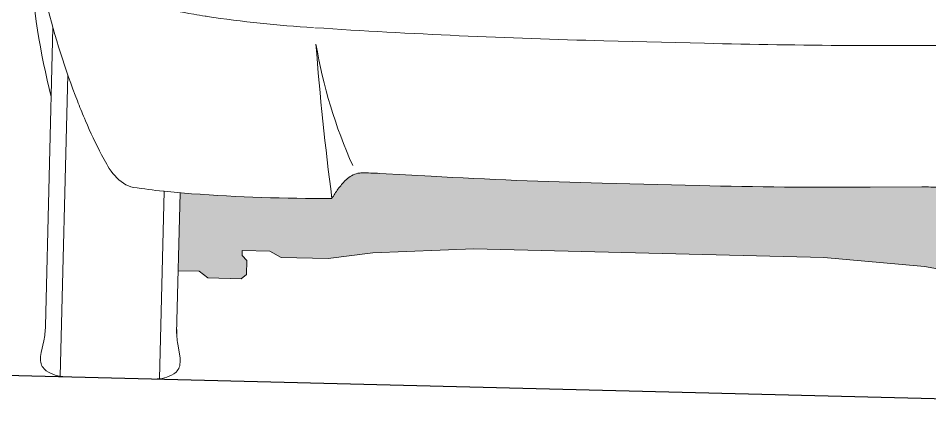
# Model space of a CAD drawing. Header units: millimetres. Extents: x 366 to 1555, y 702 to 1543.
# Drawn here: x 1159.05 to 1183.74, y 1404 to 1414.79 of the extents above; entities that cross this region are included whole.
import ezdxf

# ---------------------------------------------------------------- set-up
doc = ezdxf.new("R2010")
doc.units = ezdxf.units.MM
doc.layers.add('1_CARTIGLIO', color=7, linetype='Continuous', lineweight=9)
doc.layers.add('6_SEDE STRADALE', color=7, linetype='Continuous', lineweight=30)

msp = doc.modelspace()

# ---------------------------------------------------------------- hatches: boundary and pattern name
at = {"layer": '1_CARTIGLIO', "ltscale": 100}
h = msp.add_hatch(dxfattribs=at)
h.set_pattern_fill('DOTS', color=256, scale=0.1582787915469249, angle=1.432146888811479, style=0)
h.set_pattern_definition([(1.432146888811479, (-38025.38632506035, -32187.02888934414), (0.1193145961215538, 0.2543290665538346), [0, -0.2512675815807432])])
edge = h.paths.add_edge_path()
edge.add_line((1188.83872062206, 1407.319181749479), (1188.891528004031, 1409.431402211942))
edge.add_arc((1187.993923587414, 1435.063170923066), 25.64748059652377, 271.31513843565483, 272.0056336167148, ccw=False)
edge.add_arc((1187.472770938295, 1457.763901330653), 48.35419240430886, 266.8053720411984, 271.3151384356548, ccw=False)
edge.add_arc((1182.009898696868, 1408.034767586227), 3.125003639289147, 27.64722793549187, 33.12648932179881)
edge.add_arc((1182.908671716841, 1408.62126263461), 2.051798447721854, 33.12648932180404, 42.02017322868549)
edge.add_line((1184.432971630895, 1409.994720548815), (1184.421024883923, 1410.007979364531))
edge.add_arc((1183.947800811637, 1409.581584702099), 0.6369877791236189, 42.02017322867858, 75.41769043692847)
edge.add_arc((1183.979029970435, 1409.701627221906), 0.5129496119304818, 75.41769043692823, 86.75337442567412)
edge.add_arc((1183.564071063354, 1402.386357352447), 7.839979307352505, 86.75337442567523, 90.32685689161438)
edge.add_line((1183.519346349081, 1410.226209088267), (1182.121449375423, 1410.218234378433))
edge.add_arc((1181.261447883191, 1560.968983756546), 150.7532024224667, 268.5678531111704, 270.3268568916142, ccw=False)
edge.add_line((1177.493661660848, 1410.262872972633), (1174.861429947989, 1410.328681096337))
edge.add_arc((1178.629216170326, 1561.034791880254), 150.7532024224685, 266.8088493307266, 268.5678531111704, ccw=False)
edge.add_line((1170.23719314964, 1410.51535130778), (1168.841441079947, 1410.593169717521))
edge.add_arc((1168.405010637523, 1402.76534728669), 7.839979307352534, 86.80884933072642, 90.38233179666557)
edge.add_arc((1168.356118107202, 1410.092213852835), 0.5129496119304584, 90.38233179666673, 101.7180157854126)
edge.add_arc((1168.381309661965, 1409.970760765231), 0.636987779123629, 101.7180157854112, 135.1155329936612)
edge.add_line((1167.929983962482, 1410.420269990653), (1167.917389590526, 1410.407624724642))
edge.add_arc((1169.371152755159, 1408.95971259635), 2.051798447721868, 135.1155329936545, 144.009216900536)
edge.add_arc((1170.23949545844, 1408.329038090073), 3.125003639289124, 144.0092169005427, 149.4884782868497)
edge.add_arc((1167.268439554684, 1458.269027506511), 48.3541924043091, 265.820567786686, 270.33033418114235, ccw=False)
edge.add_arc((1165.613570291478, 1435.622699573631), 25.64748059652379, 265.13007260562586, 265.82056778668584, ccw=False)
edge.add_line((1163.436254006201, 1410.06780660295), (1163.38344662423, 1407.955586140487))
edge.add_line((1163.383446624228, 1407.955586140486), (1163.954302156033, 1407.941314246689))
edge.add_line((1163.954302156026, 1407.941314246689), (1164.189692925793, 1407.763329411749))
edge.add_line((1164.189692925773, 1407.76332941175), (1165.086891858744, 1407.740898643941))
edge.add_line((1165.08689185876, 1407.74089864394), (1165.233098977156, 1407.856336110715))
edge.add_line((1165.233098977153, 1407.856336110715), (1165.242469442866, 1408.231141463478))
edge.add_line((1165.242469442872, 1408.231141463479), (1165.111385127337, 1408.368209080508))
edge.add_line((1165.111385127313, 1408.368209080512), (1165.11475976574, 1408.503189836555))
edge.add_line((1165.114759765749, 1408.50318983656), (1165.868856406953, 1408.484336752766))
edge.add_line((1165.868856406954, 1408.484336752761), (1166.169955836353, 1408.31814309179))
edge.add_line((1166.169955836349, 1408.31814309179), (1167.448176709077, 1408.286186438088))
edge.add_line((1167.448176709078, 1408.286186438088), (1168.654835553727, 1408.441236372731))
edge.add_line((1168.654835553747, 1408.441236372741), (1171.391925477523, 1408.54760998955))
edge.add_line((1171.391925477519, 1408.54760998954), (1180.86983057271, 1408.310653969319))
edge.add_line((1180.869830572703, 1408.310653969318), (1183.598185482235, 1408.067639391937))
edge.add_line((1183.59818548224, 1408.067639391942), (1184.79558891019, 1407.852485771649))
edge.add_line((1184.795588910196, 1407.85248577164), (1186.073809782923, 1407.820529117938))
edge.add_line((1186.07380978294, 1407.820529117938), (1186.382837833036, 1407.971469051644))
edge.add_line((1186.382837833045, 1407.971469051643), (1187.136934474249, 1407.95261596785))
edge.add_line((1187.136934474229, 1407.952615967846), (1187.133559835802, 1407.817635211803))
edge.add_line((1187.133559835793, 1407.817635211803), (1186.995789942439, 1407.687289188068))
edge.add_line((1186.995789942443, 1407.687289188068), (1186.986419476729, 1407.312483835306))
edge.add_line((1186.986419476716, 1407.312483835301), (1187.126675465206, 1407.189884537186))
edge.add_line((1187.126675465204, 1407.189884537187), (1188.023874398175, 1407.167453769379))
edge.add_line((1188.02387439817, 1407.167453769383), (1188.267865090258, 1407.333453643281))
edge.add_line((1188.267865090254, 1407.333453643276), (1188.83872062206, 1407.319181749479))

# ---------------------------------------------------------------- linework, layer by layer
for p, q in [((1160.393143634132, 1413.259975055806), (1160.189067682006, 1405.09722610071)), ((1163.003754585707, 1410.108348260481), (1162.876792147481, 1405.030030609048)), ((1163.436254006201, 1410.06780660295), (1163.341064027309, 1406.260342310368))]:
    msp.add_line(p, q, dxfattribs=at)
for points in [[(1159.398180838778, 1420.720839832033), (1159.472696220584, 1420.324020552933), (1159.472696220584, 1420.324020552933, 0.01778778026918433), (1159.329526833908, 1417.349382795786, 0.01992157904463945), (1159.351846707041, 1416.532510681616), (1159.36693983491, 1416.308096933642, 0.04518353146266472), (1159.944839495236, 1412.668350369311)], [(1164.659742906924, 1417.261386929729), (1164.199058657754, 1417.230169802973, 0.04294207895513868), (1162.679461352624, 1416.995076910833, 0.01947857666921425), (1162.295320551837, 1416.885332987211), (1162.262702396454, 1416.874623989283, 0.05481387566928286), (1161.655813682717, 1416.598679759349, 0.04608407863380648), (1161.503149551421, 1416.487751773142), (1161.478165351358, 1416.465818207042, 0.08380563584447502), (1161.33417846633, 1416.288889561572, 0.2488329069366249), (1161.32336153705, 1415.90441308001, 0.1041828937382043), (1161.496443010701, 1415.684707320668), (1161.509004985101, 1415.674213623995, 0.05135105964090127), (1161.770379649804, 1415.497950032948, 0.0384346898220721), (1162.264024178492, 1415.281119159807), (1162.303449502959, 1415.267304019551, 0.01286422192166982), (1162.554668236206, 1415.186467195716, 0.004895659014851), (1162.631988722622, 1415.164584759226), (1162.721286510796, 1415.140254417769, 0.02223571124376059), (1163.672390381014, 1414.926028705953), (1163.808174664237, 1414.901729808378, 0.006033375797434897), (1164.113441486445, 1414.85089512388, 0.0007470264910422127), (1164.166473556152, 1414.842801408562, 0.02265154987898711), (1167.046694858453, 1414.540248533362)], [(1184.008080352252, 1410.213753553675, 0.01559352241013548), (1183.519346349081, 1410.226209088267), (1182.121449375425, 1410.21823437843, -0.007675252590719669), (1177.493661660848, 1410.262872972633), (1174.86142994799, 1410.328681096342, -0.007675252590719003), (1170.23719314964, 1410.51535130778), (1168.84144107994, 1410.59316971752, 0.01559352241013543), (1168.352695246163, 1410.605152044425, 0.04950162590852903), (1168.251940509823, 1410.594473081304, 0.1467645070967093), (1167.929983962482, 1410.420269990653), (1167.917389590535, 1410.407624724634, 0.03882550785903165), (1167.711018957178, 1410.165462422336, 0.02391234407346255), (1167.547220194336, 1409.915638748042, -0.01968010817513967), (1163.744377267112, 1410.043423227602, -0.007296139253697351), (1162.998772574503, 1410.108858352676), (1162.981893542028, 1410.110588208057, -0.01303285494301147), (1162.174261332331, 1410.214691994141, -0.1150989101255924), (1161.904078146954, 1410.323687874359, -0.1076854247945703), (1161.475569504912, 1410.789588372658), (1161.445861598748, 1410.840399663715, -0.01408685397679703), (1161.307090611635, 1411.093875569211, -0.01635647649747393), (1160.873128701534, 1412.015623822721), (1160.842414936846, 1412.086813623113, -0.009823146451617639), (1160.65195454236, 1412.553256332438, -0.03114286704246048), (1159.821250085393, 1415.184987858114, -0.0004605415164096015)], [(1159.991647370562, 1414.540599065529), (1159.789499998808, 1406.454990593324, -0.04890305077206903), (1159.740484685457, 1406.057602793247), (1159.669721828412, 1405.741830045075, 0.07635459891789886), (1159.654438207845, 1405.517545505221, 0.2255401593469955), (1159.81077391928, 1405.249515159083, 0.1445217185528973), (1160.322563222844, 1405.084416483473), (1162.742823280199, 1405.023907838857, 0.1445217185528973), (1163.262223270964, 1405.163225868981, 0.2255401593469955), (1163.431757291373, 1405.423109183255, 0.07635459891789886), (1163.4277003837, 1405.647877253448), (1163.372805265122, 1405.966791562281, -0.04890305077206903), (1163.343708868832, 1406.366132224261)], [(1167.079418355594, 1414.536856209177, 0.01000425070511455), (1174.910665042751, 1414.184184478148), (1177.637149651195, 1414.116019948586, 0.01000425070511988), (1185.476235897595, 1414.076919479943)], [(1167.547220194336, 1409.915638748042, -0.01392451756993205), (1167.11412089957, 1414.096660066838, 0.06343598804210178), (1168.111696562622, 1410.802447752701)]]:
    msp.add_lwpolyline(points, format="xyb", dxfattribs=at)
msp.add_lwpolyline([(1163.383446624228, 1407.955586140486), (1163.954302156026, 1407.941314246689), (1164.189692925773, 1407.76332941175), (1165.08689185876, 1407.74089864394), (1165.233098977153, 1407.856336110715), (1165.242469442872, 1408.231141463479), (1165.111385127313, 1408.368209080512), (1165.114759765749, 1408.50318983656), (1165.868856406954, 1408.484336752761), (1166.169955836349, 1408.31814309179), (1167.448176709078, 1408.286186438088), (1168.654835553747, 1408.441236372741), (1171.391925477519, 1408.54760998954), (1180.869830572703, 1408.310653969318), (1183.59818548224, 1408.067639391942), (1184.795588910196, 1407.85248577164)], dxfattribs=at)
at = {"layer": '6_SEDE STRADALE', "ltscale": 100}
msp.add_lwpolyline([(1148.630878025115, 1405.376694614895), (1203.630878025115, 1404.001694614895)], dxfattribs=at)

doc.saveas('drawing.dxf')
